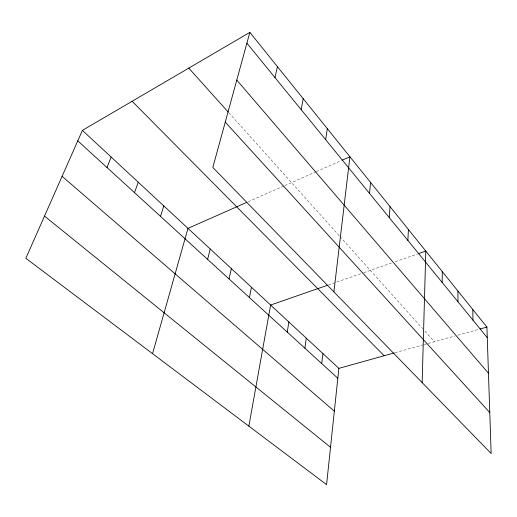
<?xml version="1.0" encoding="UTF-8"?>
<svg xmlns="http://www.w3.org/2000/svg" width="517" height="517" viewBox="0 0 517 517"><rect width="100%" height="100%" fill="white"/><g stroke="black" fill="none" stroke-linecap="round" stroke-linejoin="round"><path stroke-width="0.39" stroke-dasharray="2.58 1.94" d="M248.276 201.708L284.143 185.842M284.88 185.519L315.654 171.915M316.385 171.592L341.175 160.625M328.34 284.977L362.876 272.97M363.619 272.711L391.447 263.03M395.221 261.718L417.6 253.937M394.943 352.723L423.526 344.755M424.295 344.535L427.397 343.669M428.173 343.456L454.844 336.011M457.875 335.171L478.503 329.413M228.837 112.745L339.449 235.972M339.979 236.56L422.699 328.715M424.819 331.08L434.37 341.724"/><path stroke-width="0.78" d="M442.171 282.418L442.281 271.574M422.156 382.599L425.801 251.088L418.35 253.679M407.887 240.424L408.404 229.464M389.269 217.605L390.018 206.613M369.545 193.442L370.56 182.417M82.41 130.374L338.855 368.375L326.576 484.636L25.85 258.3L82.41 130.374L249.853 32.364L486.917 327.067L491.15 453.519L212.83 167.443L249.853 32.364M333.885 291.872L349.919 156.761L341.905 160.309M321.716 363.554L322.931 353.602M304.888 348.187L306.29 338.15M325.665 139.68L327.313 128.655M287.258 332.095L288.867 321.981M248.858 426.144L270.617 305.043L327.584 285.235M301.172 109.675L303.208 98.689M249.401 297.534L251.475 287.278M229.031 278.941L231.37 268.627M274.973 77.576L277.442 66.667M207.608 259.379L210.238 249.007M152.554 353.66L187.988 228.359L246.829 202.347M160.496 216.371L163.805 205.915M134.523 192.66L138.233 182.184M107 167.534L111.142 157.045M338.855 368.375L394.174 352.943M480.034 328.986L486.917 327.067M44.507 216.1L330.525 447.289M62.098 176.316L334.331 411.189M77.776 140.85L337.814 378.25M132.145 101.267L384.17 355.735M225.25 122.115L489.78 412.553M188.776 68.115L228.301 112.144M236.773 80.077L488.462 373.261M246.893 43.169L487.272 337.679M472.784 309.489L472.997 320.185M457.92 291.019L457.978 301.792"/></g></svg>
